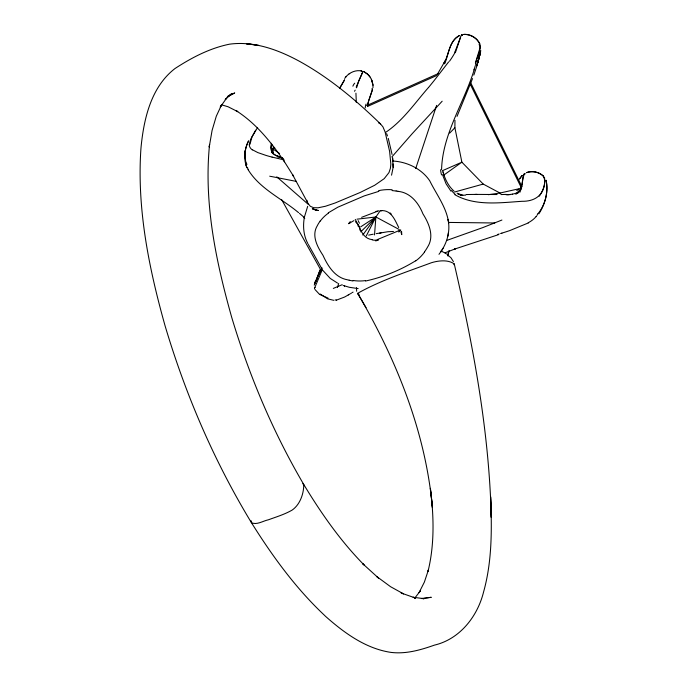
<?xml version="1.0" encoding="UTF-8"?>
<svg xmlns="http://www.w3.org/2000/svg" width="687" height="687" viewBox="0 0 687 687"><rect width="100%" height="100%" fill="white"/><g stroke="black" fill="none" stroke-linecap="round" stroke-linejoin="round"><path stroke-width="1.03" d="M392.93 161.05L392.569 157.752L393.136 167.413L391.547 175.176M501.338 194.661L499.99 193.03L483.219 184.082L461.879 162.184L454.897 127.756L454.966 120.277M251.098 520.72L251.408 522.635C272.207 555.852 295.419 587.874 324.015 614.865L325.578 616.385C344.264 632.933 365.699 648.64 391.015 652.401C405.931 654.213 420.444 650.057 434.364 645.145C459.801 639.193 477.517 616.497 483.579 591.962C492.244 561.039 491.875 528.561 490.621 496.753L491.265 517.431C489.204 431.822 473.48 347.158 454.262 263.928C448.079 259.446 438.461 260.579 431.445 262.726C406.575 271.949 380.684 280.39 357.652 293.315L358.013 293.942C396.253 359.318 425.554 431.625 432.424 507.599L430.38 488.328C433.841 515.843 434.699 544.138 428.044 571.258L428.473 569.789L424.377 582.095L419.087 592.572L420.324 590.932L414.501 598.437M248.582 140.706C245.551 146.726 243.988 153.733 245.637 160.389M249.974 144.27L252.017 136.807L257.625 127.439M355.935 93.174L356.313 102.5M374.518 234.954L375.892 216.98L380.074 210.926M401.586 231.467L401.749 234.619L400.925 232M367.528 106.597L368.636 100.929L372.448 89.696L367.236 105.059M372.964 87.67L373.007 85.265M245.001 153.107L245.319 150.238M480.788 50.563L476.89 65.943L473.815 75.141M304.186 218.397C302.83 226.899 303.706 235.959 307.862 243.593M454.262 263.928L453.841 264.71M520.016 192.137L521.828 186.435L470.372 82.122M344.453 286.599L344.616 285.603M448.371 233.228C451.634 213.717 437.799 197.238 429.744 180.793C421.457 168.59 406.97 161.763 392.466 160.99M447.795 236.319L448.508 232.524C447.392 240.484 443.914 247.998 438.984 254.319M356.579 87.807L358.7 80.946L363.028 71.354L356.175 87.137M304.41 217.066L307.682 206.34M447.924 256.002L449.092 250.532M314.225 285.157L320.151 269.656M480.23 53.56L478.444 59.709L480.599 51.868M271.829 144.218L271.52 149.809L273.271 154.06M315.814 281.696L319.713 271.09M448.645 251.339L448.285 252.756M448.104 253.451L447.572 255.478M521.124 187.405C523.511 183.738 521.175 175.529 525.091 173.785A7.171 1.829 57.6 0 1 525.194 173.837A8.175 2.095 57.7 0 0 524.069 173.905L521.141 188.049M475.705 64.904C475.361 59.065 482.557 49.464 479.217 44.707M478.951 58.009L479.766 55.166L479.277 56.875M415.695 168.547L436.614 105.369M478.736 58.721L477.328 63.462L478.161 60.679M271.588 152.72L273.692 147.147L272.146 152.291M338.691 283.43L337.42 287.449M461.836 34.719L462.42 35.217L461.758 34.719L461.217 35.381L454.897 52.075M460.565 37.296L455.369 52.659M444.652 63.822C448.817 54.393 449.109 40.902 459.423 35.569M474.382 69.104C464.232 102.706 442.471 133.836 441.578 169.629M322.615 268.849L314.474 288.342L315.058 287.381M315.419 281.481L314.62 283.688L315.702 280.717M271.425 143.3L270.489 147.645L271.545 151.2M472.544 78.55L457.01 116.395M520.282 190.368L521.828 186.435M248.23 141.677C244.409 149.783 243.361 159.547 247.028 167.877L245.877 164.906M475.378 63.049L480.161 47.412L480.256 45.308A9.524 2.473 -16.4 0 0 479.492 44.775L479.217 44.707M315.333 281.936L321.954 267.75M350.241 221.643L349.434 223.43L349.984 222.27M537.844 213.743L537.114 215.22M319.919 272.31L321.001 269.991L318.622 275.049M339.867 88.108L344.599 79.804L339.558 88.219M366.274 235.993L375.892 216.98L399.259 229.527M519.389 179.238L522.094 175.451M519.758 178.5L522.129 175.434M255.641 130.195L250.626 139.332L249.269 144.691M440.942 251.631L443.072 248.239M437.49 74.127L445.142 60.877L443.862 63.522C449.229 54.453 448.954 40.98 459.363 35.63M316.561 279.686L317.549 278.132M520.145 189.835L518.264 191.939L515.911 193.219A29.713 9.644 12.2 0 1 512.365 194.138M320.09 221.051L318.236 223.979A45.686 39.073 16.2 0 0 317.446 225.465C311.168 235.418 317.36 246.745 322.976 255.324C327.854 265.972 334.844 277.488 347.356 279.781A45.746 41.563 33.6 0 0 349.219 280.167M538.883 213.82C545.152 204.185 548.647 191.484 546.002 180.166M536.135 216.706L536.659 215.967M424.446 252.035L426.533 248.857A46.098 43.479 24.5 0 0 427.46 247.251C434.588 236.5 429.083 223.584 422.934 213.863C418.649 203.043 410.474 192.558 398.091 191.364M344.685 78.438C348.292 73.011 355.188 69.55 361.68 70.993L361.001 70.855L361.809 71.019M448.654 61.882L434.184 80.525A182.922 24.852 -48.2 0 1 428.508 87.515M362.788 235.04L375.892 216.98L356.982 219.179M349.597 222.399L348.592 223.713L353.908 220.621M519.269 191.742L517.586 193.408M428.448 87.541C414.931 102.947 403.071 120.594 385.879 132.213M539.218 196.181C542.893 191.347 546.68 182.003 543.589 177.006M345.527 77.296L346.05 76.678M391.865 156.945L412.054 133.845L442.17 101.204M538.093 213.571C545.332 204.709 548.458 191.896 546.191 180.681M515.885 194.352L521.562 188.195L470.432 84.604M449.676 133.089L454.897 127.756M360.701 231.88L375.892 216.98L360.615 226.899M399.267 231.553L399.705 231.201A5.367 4.964 25.4 0 1 400.615 230.677L400.736 230.617M328.266 212.833L337.772 207.225L364.247 195.907L378.88 191.338M443.57 175.254L461.879 162.184L442.376 170.72M415.695 260.751C400.366 270.223 383.123 277.187 365.518 281.035M227.99 96.189L231.94 93.518L225.233 99.546L226.693 97.983L220.235 107.12L221.703 104.587L216.285 116.24L212.085 130.427L209.217 147.087L209.578 144.39C203.627 202.871 215.958 261.429 231.742 317.463C249.201 375.652 272.971 432.02 303.74 484.447C303.869 493.592 300.03 504.653 292.138 510.089C284.701 514.383 276.414 516.873 268.394 519.793C263.027 520.892 256.637 525.357 251.408 522.635C214.112 461.166 185.533 394.604 165.052 325.732C148.976 268.471 136.859 208.977 140.887 149.216L141.11 146.623C143.944 118.276 151.234 86.837 175.022 68.52C191.725 57.631 209.887 48.124 229.604 44.166C254.25 40.868 278.441 49.859 299.764 61.469C329.7 78.017 356.081 100.199 380.521 123.961L382.951 126.872L385.072 131.87L389.615 151.372L390.843 164.141L390.388 168.349L388.962 172.6L384.196 178.663L374.707 185.25L360.117 192.506L335.136 202.983L325.518 206.237L318.081 207.792L313.633 207.714L310.309 206.28L308.171 203.635L292.705 174.91L293.65 176.413L283.551 160.311M349.125 73.844L349.683 73.475M352.362 292.542L353.066 292.112M350.971 293.383L351.667 292.971M350.293 293.796L348.292 294.963M528.526 222.863L509.565 230.66A178.792 62.955 -6.3 0 1 501.853 233.133M227.337 96.781L234.705 92.934L228.084 96.257M342.212 284.701L333.315 288.42M366.746 105.549L438.246 73.586M273.426 153.785L272.765 148.778L274.723 147.903M367.476 106.468L436.795 75.493M444.566 253.005L455.49 248.763L454.562 249.089L498.547 234.645M501.914 220.046L482.849 227.577L446.498 240.519M361.611 217.341L378.855 210.754M357.936 225.997L358.58 225.731L358.313 225.259M399.156 230.566L377.584 239.48M526.397 172.695C532.03 170.505 538.9 171.836 543.245 176.052M375.952 211.484L377.369 211.038M500.565 233.563L501.896 233.151M526.551 172.592C532.124 170.642 538.737 171.887 543.134 175.863M497.869 234.387L499.226 233.975M423.467 598.686L425.416 598.128M454.554 192.025L483.219 184.082M521.562 188.195L499.99 193.03L488.337 194.696M368.661 235.109L373.23 234.207M376.227 233.649L387.975 231.717L393.479 231.459M380.538 232.962L381.036 232.876L379.679 233.091M512.442 194.181L507.633 194.756M426.395 597.991L431.273 597.295L421.354 598.506L424.128 598.686L413.127 597.252L415.575 598.085L401.131 593.001L403.518 593.86L390.568 586.707L376.845 576.599L378.58 578.136L362.513 563.529L364.11 564.98C340.477 540.978 321.104 513.215 303.74 484.447L302.744 483.76M378.443 240.149L377.867 240.227A5.333 4.938 25.6 0 0 376.828 240.493L376.716 240.544A8.45 7.832 26.7 0 0 375.772 240.982M463.768 34.419C470.252 34.007 476.907 37.819 479.689 43.719M463.845 34.384C470.277 34.049 476.924 37.811 479.646 43.693M506.096 194.782L510.553 194.55M465.7 195.134L460.659 195.271M336.287 300.202L344.565 297.042A181.179 30.666 -47.3 0 0 348.335 294.903M501.948 194.524L506.396 194.43M494.769 222.983L448.439 222.425M466.138 194.533L476.984 194.395M475.361 194.395L497.096 194.533M543.666 177.006L543.821 177.023A9.232 2.585 -36.7 0 1 544.525 177.461C546.053 192.343 537.535 201.557 521.948 201.3C499.784 202.759 475 206.255 454.863 194.713M392.062 190.565L396.116 191.029M358.15 288.583L349.322 287.286L343.096 285.448M380.4 210.677C391.101 209.483 394.785 219.746 398.718 227.534M380.34 210.669L381.706 210.789M333.925 300.365L327.656 298.845L320.202 294.01M458.916 194.49L461.647 194.773L458.135 194.318M318.296 210.488L315.677 210.05M256.26 45.007L246.401 43.788L258.621 45.316M466.293 34.462L467.143 34.565M316.561 210.179L318.321 210.437M353.024 280.992L349.202 280.253M458.306 194.378L460.419 194.713M296.363 181.402L271.107 176.465M269.708 176.181L270.403 176.327M284.178 159.925L272.078 157.083M359.155 294.276L358.013 293.942M328.068 298.124L319.532 294.371L314.904 289.425M221.437 104.776L228.075 106.76L237.779 111.663L236.096 110.633C256.157 123.437 271.271 142.355 284.504 161.823M462.772 195.314L457.044 193.141M372.156 239.626C364.582 238.878 361.345 232.112 358.734 225.8M282.915 158.388L278.338 156.61L282.58 158.268M282.743 158.336L281.369 157.795L283.061 158.474M312.37 208.642L316.518 210.282L312.37 208.642L314.852 209.698M282.451 158.19L277.634 156.112M274.929 154.867L279.832 157.16L277.247 155.88M363.998 71.731L367.159 73.749L369.95 76.85M364.153 71.8L368.18 74.703M441.028 251.03L444.163 252.541M337.557 283.104L330.292 278.458L322.899 270.463M252.593 149.86L257.805 152.583L266.118 155.451A183.532 59.752 -6.7 0 0 272.043 157.1M272.765 148.778L279.609 153.544M277.016 156.567L277.565 156.945M380.521 123.961L379.198 123.136A13.354 8.905 -39.1 0 0 378.451 122.818M445.391 253.194L446.524 254.001M298.562 212.652C281.773 198.517 259.772 188.848 248.084 169.646M447.306 254.731L450.93 257.719L453.411 261.601M275.504 155.434L273.443 153.613M299.48 213.382L303.834 217.092M542.558 175.443L542.996 175.82M276.749 176.808L308.489 204.537M453.978 191.063C448.164 185.988 444.764 178.672 442.883 171.312M303.551 217.35L304.745 218.466M390.147 212.927L391.186 213.983M450.973 191.201L446.035 183.738L442.497 174.635M368.653 75.209L370.336 77.433M370.353 77.451L371.358 79.306M357.652 293.315L365.999 307.621M308.308 244.435L321.507 268.179M281.584 199.505L321.138 270.601M355.239 219.402L358.872 226.298M358.15 220.63L359.421 223.223M479.449 43.264L479.938 44.346M371.341 79.28L371.641 79.941M246.916 164.502L245.963 161.78M371.624 79.915L372.998 85.282M386.618 133.57L387.485 135.957M372.311 81.83L371.89 80.594L372.938 84.57M306.883 200.261L307.441 202.004M388.267 138.345L392.071 154.472M443.089 172.042L444.068 175.494M448.602 222.433L448.147 219.368L448.697 223.189M356.493 287.621L356.63 291.262M393.11 163.901L393.136 167.413M441.466 251.588A19.554 5.324 2.1 0 1 441.647 251.751M248.17 169.646A50.632 22.216 11.5 0 1 247.552 167.551M355.419 221.738A14.985 13.774 15.8 0 1 358.331 225.138M358.949 226.272A14.959 13.766 15.2 0 1 360.1 230.42M475.275 65.703A53.105 5.032 -65.6 0 1 473.91 69.945M441.535 174.91A32.555 31.696 -86.2 0 1 440.573 169.749M455.129 194.318A32.675 26.793 -73.1 0 1 451.617 190.514M462.403 35.157A7.909 1.262 76.8 0 1 462.514 35.32M336.432 300.039A43.298 7.523 -47.5 0 1 335.144 299.824M535.912 216.706A44.878 16.479 -5.5 0 1 528.183 222.794M518.608 189.208A87.756 34.651 18.7 0 1 516.761 190.539M398.812 232.026A4.697 4.354 25.7 0 1 399.267 231.545M352.878 86.184A95.982 21.323 69.4 0 1 354.732 83.196M455.498 51.516A46.656 7.196 -47.4 0 1 449.504 61.237M365.226 107.919A49.37 10.863 68.7 0 1 366.059 104.106M252.309 149.938A44.749 15.389 -8.7 0 1 249.312 144.691M273.271 153.605A26.484 9.575 15.7 0 1 271.434 151.183M354.492 91.277A70.959 4.809 -65.5 0 1 355.188 90.126M396.133 190.943A46.029 40.945 6.6 0 1 398.108 191.278M378.666 190.634A42.577 37.304 6.7 0 1 392.114 189.732M320.219 221.12A42.225 35.363 8.2 0 1 328.506 213.073M365.432 280.614A42.225 38.833 35.3 0 1 353.066 280.476M424.514 252.077A42.577 40.318 38.8 0 1 415.781 260.871M400.701 229.844A8.381 7.789 20.6 0 1 399.216 230.686M377.67 239.66A8.338 7.72 27.9 0 1 372.096 239.84M479.131 57.734L476.872 65.677L479.131 57.734M245.053 156.061L244.967 154.584L245.122 157.486L245.053 156.061M372.423 89.688A9.936 3.452 19 0 0 372.036 88.666A9.996 3.504 18.8 0 1 372.414 89.696"/></g></svg>
